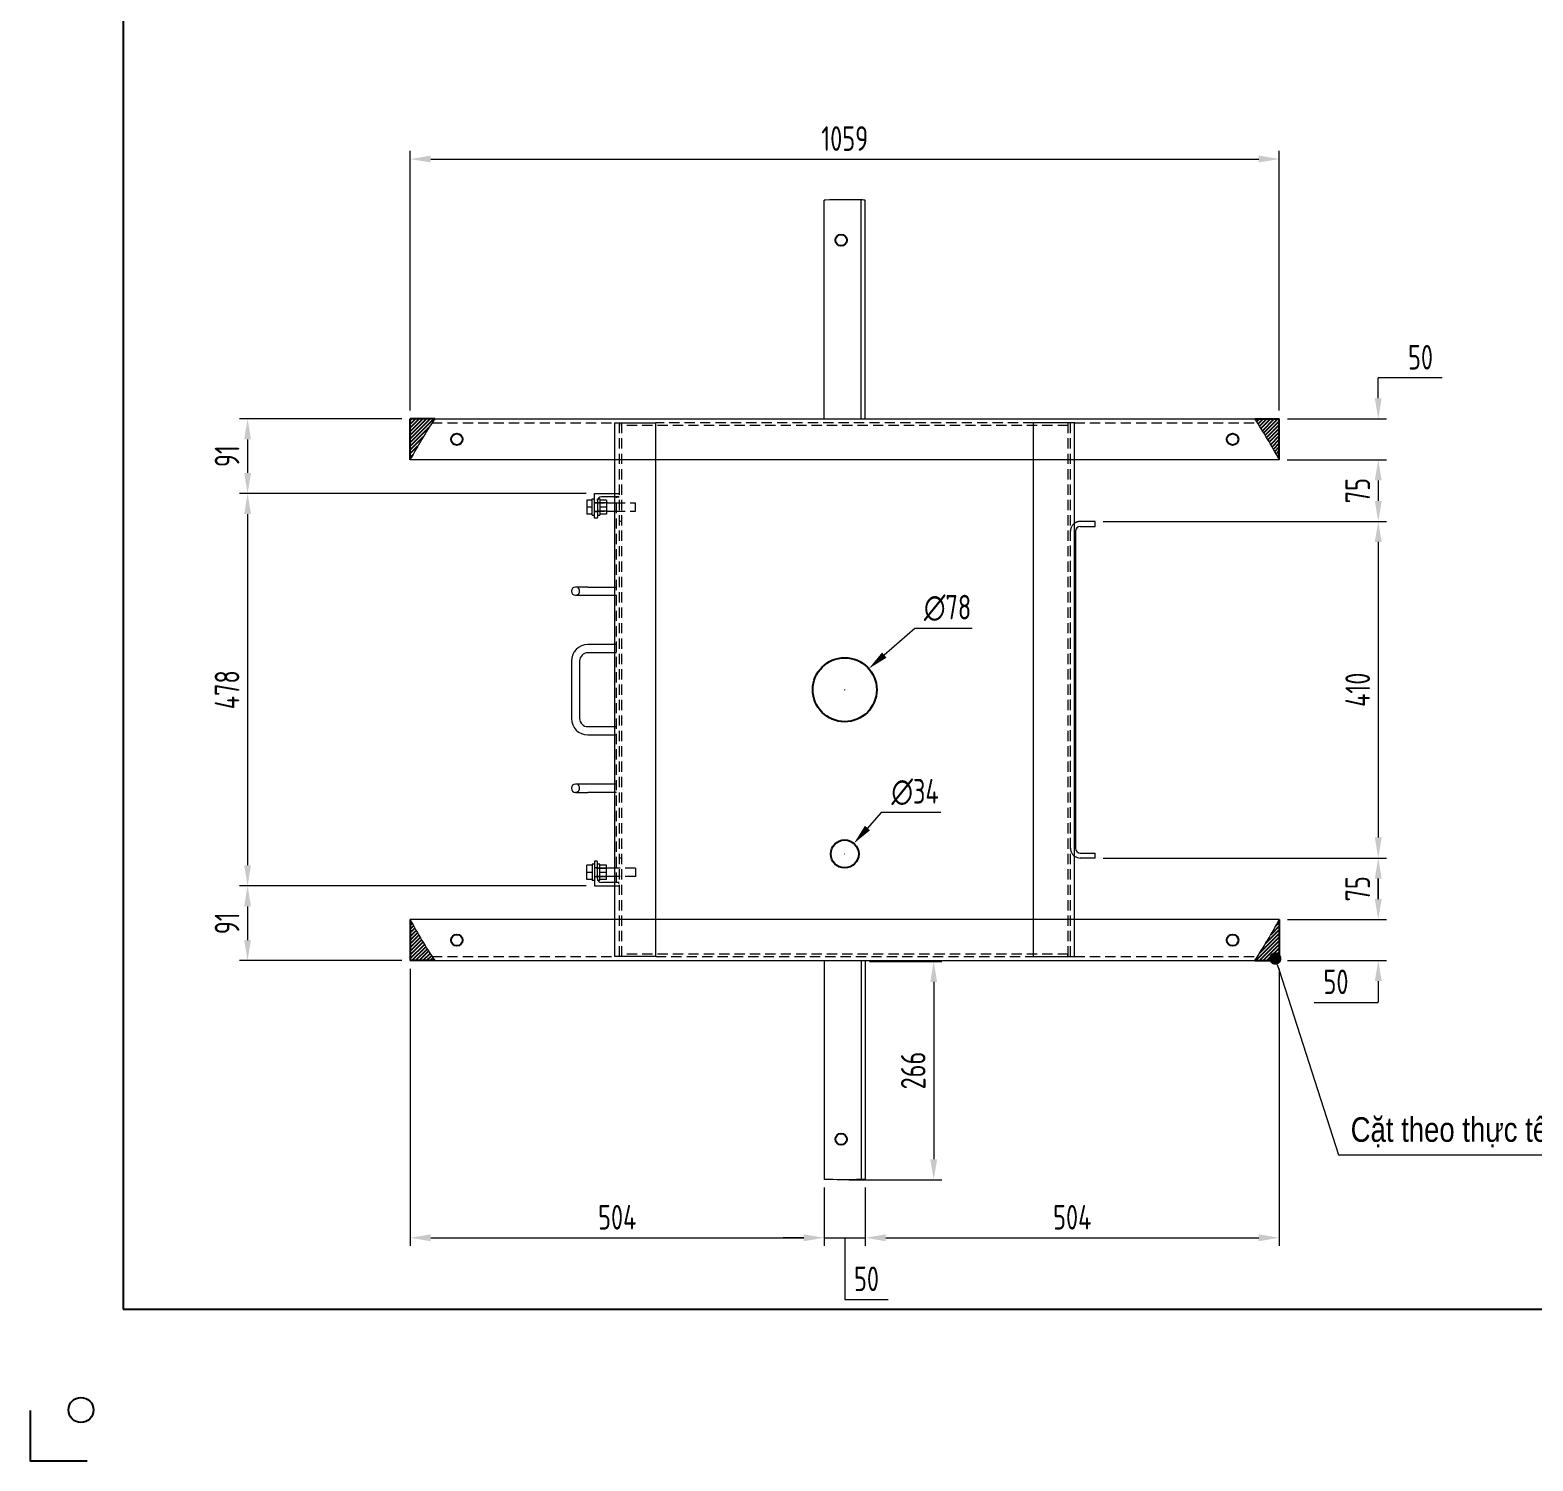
# Model space of a CAD drawing. Header units: millimetres. Extents: x -46397 to 283259, y -8690 to 23983.
# Drawn here: x 194168 to 195999, y -2442 to -699 of the extents above; entities that cross this region are included whole.
import ezdxf
from ezdxf import colors
from ezdxf.entities.mleader import LeaderData, LeaderLine
from ezdxf.math import Vec2, Vec3

# ---------------------------------------------------------------- set-up
doc = ezdxf.new("R2010")
doc.units = ezdxf.units.MM
doc.linetypes.add('HIDDEN', pattern=[0.375, 0.25, -0.125])
doc.linetypes.add('HIDDENX2', pattern=[0.75, 0.5, -0.25])
doc.layers.get('Defpoints').update_dxf_attribs({"lineweight": 0})
for name, color, linetype, lineweight in [('AM_8', 1, 'Continuous', 25), ('CHUAN NET KHUAT', 4, 'HIDDEN', 0), ('Dtext', 255, 'Continuous', 20), ('NETCHINH', 7, 'Continuous', 9)]:
    doc.layers.add(name, color=color, linetype=linetype, lineweight=lineweight)
doc.layers.add('DIM', color=8, linetype='Continuous')
doc.styles.add('Chu va so', font='arial.ttf')
doc.styles.add('GHI CHÚ 1', font='isocp_IV25.ttf', dxfattribs={"width": 0.8})
doc.styles.add('GHI CHÚ 2', font='arial.ttf', dxfattribs={"width": 0.8, "height": 1})
doc.styles.add('TCVN', font='arial.ttf')
doc.dimstyles.new('1-30SCALE', dxfattribs={"dimtxt": 75, "dimasz": 75, "dimexe": 37.5, "dimexo": 30, "dimgap": 30, "dimtad": 1, "dimtoh": 1, "dimdec": 0, "dimdsep": 46, "dimtxsty": 'GHI CHÚ 1', "dimcen": 0.09, "dimclrd": 256, "dimclre": 256, "dimclrt": 2, "dimadec": 0, "dimazin": 0, "dimtfac": 1, "dimtdec": 0, "dimtofl": 0, "dimtmove": 0, "dimatfit": 3, "dimfxl": 1, "dimlwd": 0, "dimlwe": 0, "dimarcsym": 0})
pattern_1 = [(45, (11123.28, -506.3172), (-2.24506403, 2.24506403), [])]

# ---------------------------------------------------------------- blocks, each defined once
blk = doc.blocks.new('*D1049')
at = {"layer": 'Defpoints', "color": 0, "transparency": 16777216}
for p in [(194631, -1832.6, -1.5), (195135.5, -2099, -1.5), (195135.5, -2170.2)]:
    blk.add_point(p, dxfattribs=at)
at = {"layer": 'DIM', "linetype": 'Continuous', "lineweight": 0, "transparency": 16777216}
for p, q in [((194631, -1842.6), (194631, -2180.2)), ((195135.5, -2109), (195135.5, -2180.2)), ((194656, -2170.2), (195110.5, -2170.2))]:
    blk.add_line(p, q, dxfattribs=at)
at = {"layer": 'DIM', "transparency": 16777216}
for points in [[(194656, -2166), (194656, -2174.4), (194631, -2170.2)], [(195110.5, -2166), (195110.5, -2174.4), (195135.5, -2170.2)]]:
    blk.add_solid(points, dxfattribs=at)
at = {"layer": 'DIM', "color": 2, "transparency": 16777216, "insert": (194883.3, -2145.2), "char_height": 30, "attachment_point": 5, "style": 'GHI CHÚ 1'}
blk.add_mtext('504', dxfattribs=at)
blk = doc.blocks.new('*D1050')
at = {"layer": 'Defpoints', "color": 0, "transparency": 16777216}
for p in [(195135.5, -2099, -1.5), (195185.5, -2099, -1.5), (195185.5, -2170.2)]:
    blk.add_point(p, dxfattribs=at)
at = {"layer": 'DIM', "linetype": 'Continuous', "lineweight": 0, "transparency": 16777216}
for p, q in [((195135.5, -2109), (195135.5, -2180.2)), ((195185.5, -2109), (195185.5, -2180.2)), ((195110.5, -2170.2), (195085.5, -2170.2)), ((195135.5, -2170.2), (195185.5, -2170.2)), ((195160.5, -2170.2), (195160.5, -2245.2)), ((195210.5, -2170.2), (195235.5, -2170.2)), ((195160.5, -2245.2), (195213.5, -2245.2))]:
    blk.add_line(p, q, dxfattribs=at)
at = {"layer": 'DIM', "transparency": 16777216}
for points in [[(195110.5, -2166), (195110.5, -2174.4), (195135.5, -2170.2)], [(195210.5, -2166), (195210.5, -2174.4), (195185.5, -2170.2)]]:
    blk.add_solid(points, dxfattribs=at)
at = {"layer": 'DIM', "color": 2, "transparency": 16777216, "insert": (195187, -2220.2), "char_height": 30, "attachment_point": 5, "style": 'GHI CHÚ 1'}
blk.add_mtext('50', dxfattribs=at)
blk = doc.blocks.new('*D1051')
at = {"layer": 'Defpoints', "color": 0, "transparency": 16777216}
for p in [(195689.9, -1832.6, -1.5), (195185.5, -2099, -1.5), (195689.9, -2170.2)]:
    blk.add_point(p, dxfattribs=at)
at = {"layer": 'DIM', "linetype": 'Continuous', "lineweight": 0, "transparency": 16777216}
for p, q in [((195689.9, -1842.6), (195689.9, -2180.2)), ((195185.5, -2109), (195185.5, -2180.2)), ((195210.5, -2170.2), (195664.9, -2170.2))]:
    blk.add_line(p, q, dxfattribs=at)
at = {"layer": 'DIM', "transparency": 16777216}
for points in [[(195210.5, -2166), (195210.5, -2174.4), (195185.5, -2170.2)], [(195664.9, -2166), (195664.9, -2174.4), (195689.9, -2170.2)]]:
    blk.add_solid(points, dxfattribs=at)
at = {"layer": 'DIM', "color": 2, "transparency": 16777216, "insert": (195437.7, -2145.2), "char_height": 30, "attachment_point": 5, "style": 'GHI CHÚ 1'}
blk.add_mtext('504', dxfattribs=at)
blk = doc.blocks.new('*D1052')
at = {"layer": 'Defpoints', "color": 0, "transparency": 16777216}
for p in [(195180.5, -1833.6, -1.5), (195156, -2099.5, -1.5), (195268.9, -2099.5)]:
    blk.add_point(p, dxfattribs=at)
at = {"layer": 'DIM', "linetype": 'Continuous', "lineweight": 0, "transparency": 16777216}
for p, q in [((195190.5, -1833.6), (195278.9, -1833.6)), ((195268.9, -1858.6), (195268.9, -2074.5)), ((195166, -2099.5), (195278.9, -2099.5))]:
    blk.add_line(p, q, dxfattribs=at)
at = {"layer": 'DIM', "transparency": 16777216}
for points in [[(195264.7, -1858.6), (195273.1, -1858.6), (195268.9, -1833.6)], [(195264.7, -2074.5), (195273.1, -2074.5), (195268.9, -2099.5)]]:
    blk.add_solid(points, dxfattribs=at)
at = {"layer": 'DIM', "color": 2, "transparency": 16777216, "insert": (195243.9, -1966.5), "char_height": 30, "attachment_point": 5, "rotation": 90, "style": 'GHI CHÚ 1'}
blk.add_mtext('266', dxfattribs=at)
blk = doc.blocks.new('*D1053')
at = {"layer": 'Defpoints', "color": 0, "transparency": 16777216}
for p in [(195689.9, -856.2), (194631, -1172.6, -1.5), (195689.9, -1172.6, -1.5)]:
    blk.add_point(p, dxfattribs=at)
at = {"layer": 'DIM', "linetype": 'Continuous', "lineweight": 0, "transparency": 16777216}
for p, q in [((194631, -1162.6), (194631, -846.2)), ((194656, -856.2), (195664.9, -856.2)), ((195689.9, -1162.6), (195689.9, -846.2))]:
    blk.add_line(p, q, dxfattribs=at)
at = {"layer": 'DIM', "transparency": 16777216}
for points in [[(194656, -852), (194656, -860.3), (194631, -856.2)], [(195664.9, -852), (195664.9, -860.3), (195689.9, -856.2)]]:
    blk.add_solid(points, dxfattribs=at)
at = {"layer": 'DIM', "color": 2, "transparency": 16777216, "insert": (195160.5, -831.2), "char_height": 30, "attachment_point": 5, "style": 'GHI CHÚ 1'}
blk.add_mtext('1059', dxfattribs=at)
blk = doc.blocks.new('*D1054')
at = {"layer": 'Defpoints', "color": 0, "transparency": 16777216}
for p in [(195189.8, -1476.9, -1.5), (195131.1, -1528.3, -1.5)]:
    blk.add_point(p, dxfattribs=at)
at = {"layer": 'DIM', "linetype": 'Continuous', "lineweight": 0, "transparency": 16777216}
for p, q in [((195245.8, -1428), (195208.6, -1460.5)), ((195315.8, -1428), (195245.8, -1428))]:
    blk.add_line(p, q, dxfattribs=at)
at = {"layer": 'DIM', "lineweight": 0, "transparency": 16777216}
for p, q in [((195160.4, -1502.6), (195160.6, -1502.6)), ((195160.5, -1502.7), (195160.5, -1502.5))]:
    blk.add_line(p, q, dxfattribs=at)
at = {"layer": 'DIM', "transparency": 16777216}
blk.add_solid([(195205.9, -1457.3), (195211.4, -1463.6), (195189.8, -1476.9)], dxfattribs=at)
at = {"layer": 'DIM', "color": 2, "transparency": 16777216, "insert": (195285.8, -1403), "char_height": 30, "attachment_point": 5, "style": 'GHI CHÚ 1'}
blk.add_mtext('∅78', dxfattribs=at)
blk = doc.blocks.new('*D1055')
at = {"layer": 'Defpoints', "color": 0, "transparency": 16777216}
for p in [(195171.7, -1689.8, -1.5), (195149.2, -1715.4, -1.5)]:
    blk.add_point(p, dxfattribs=at)
at = {"layer": 'DIM', "linetype": 'Continuous', "lineweight": 0, "transparency": 16777216}
for p, q in [((195204.7, -1652.3), (195188.2, -1671.1)), ((195277.7, -1652.3), (195204.7, -1652.3))]:
    blk.add_line(p, q, dxfattribs=at)
at = {"layer": 'DIM', "lineweight": 0, "transparency": 16777216}
for p, q in [((195160.4, -1702.6), (195160.6, -1702.6)), ((195160.5, -1702.7), (195160.5, -1702.5))]:
    blk.add_line(p, q, dxfattribs=at)
at = {"layer": 'DIM', "transparency": 16777216}
blk.add_solid([(195185.1, -1668.3), (195191.3, -1673.8), (195171.7, -1689.8)], dxfattribs=at)
at = {"layer": 'DIM', "color": 2, "transparency": 16777216, "insert": (195246.2, -1627.3), "char_height": 30, "attachment_point": 5, "style": 'GHI CHÚ 1'}
blk.add_mtext('∅34', dxfattribs=at)
blk = doc.blocks.new('*D1064')
at = {"layer": 'Defpoints', "color": 0, "transparency": 16777216}
for p in [(195689.9, -1172.6, -1.5), (195689.4, -1222.6, -1.5), (195810.5, -1222.6)]:
    blk.add_point(p, dxfattribs=at)
at = {"layer": 'DIM', "linetype": 'Continuous', "lineweight": 0, "transparency": 16777216}
for p, q in [((195810.5, -1147.6), (195810.5, -1122.6)), ((195888.5, -1122.6), (195810.5, -1122.6)), ((195699.9, -1172.6), (195820.5, -1172.6)), ((195699.4, -1222.6), (195820.5, -1222.6)), ((195810.5, -1247.6), (195810.5, -1272.6))]:
    blk.add_line(p, q, dxfattribs=at)
at = {"layer": 'DIM', "transparency": 16777216}
for points in [[(195806.3, -1147.6), (195814.7, -1147.6), (195810.5, -1172.6)], [(195806.3, -1247.6), (195814.7, -1247.6), (195810.5, -1222.6)]]:
    blk.add_solid(points, dxfattribs=at)
at = {"layer": 'DIM', "color": 2, "transparency": 16777216, "insert": (195862, -1097.6), "char_height": 30, "attachment_point": 5, "style": 'GHI CHÚ 1'}
blk.add_mtext('50', dxfattribs=at)
blk = doc.blocks.new('*D1063')
at = {"layer": 'Defpoints', "color": 0, "transparency": 16777216}
for p in [(195689.9, -1782.6, -1.5), (195689.9, -1832.6, -1.5), (195810.5, -1832.6)]:
    blk.add_point(p, dxfattribs=at)
at = {"layer": 'DIM', "linetype": 'Continuous', "lineweight": 0, "transparency": 16777216}
for p, q in [((195810.5, -1757.6), (195810.5, -1732.6)), ((195699.9, -1782.6), (195820.5, -1782.6)), ((195699.9, -1832.6), (195820.5, -1832.6)), ((195810.5, -1857.6), (195810.5, -1882.6)), ((195732.5, -1883.4), (195810.5, -1883.4)), ((195810.5, -1883.4), (195810.5, -1882.6))]:
    blk.add_line(p, q, dxfattribs=at)
at = {"layer": 'DIM', "transparency": 16777216}
for points in [[(195806.3, -1757.6), (195814.7, -1757.6), (195810.5, -1782.6)], [(195806.3, -1857.6), (195814.7, -1857.6), (195810.5, -1832.6)]]:
    blk.add_solid(points, dxfattribs=at)
at = {"layer": 'DIM', "color": 2, "transparency": 16777216, "insert": (195759, -1858.4), "char_height": 30, "attachment_point": 5, "style": 'GHI CHÚ 1'}
blk.add_mtext('50', dxfattribs=at)
blk = doc.blocks.new('*D1065')
at = {"layer": 'Defpoints', "color": 0, "transparency": 16777216}
for p in [(195689.9, -1222.6, -1.5), (195465.5, -1297.6, -1.5), (195810.5, -1297.6)]:
    blk.add_point(p, dxfattribs=at)
at = {"layer": 'DIM', "linetype": 'Continuous', "lineweight": 0, "transparency": 16777216}
for p, q in [((195699.9, -1222.6), (195820.5, -1222.6)), ((195810.5, -1247.6), (195810.5, -1272.6)), ((195475.5, -1297.6), (195820.5, -1297.6))]:
    blk.add_line(p, q, dxfattribs=at)
at = {"layer": 'DIM', "transparency": 16777216}
for points in [[(195806.3, -1247.6), (195814.7, -1247.6), (195810.5, -1222.6)], [(195806.3, -1272.6), (195814.7, -1272.6), (195810.5, -1297.6)]]:
    blk.add_solid(points, dxfattribs=at)
at = {"layer": 'DIM', "color": 2, "transparency": 16777216, "insert": (195785.5, -1260.1), "char_height": 30, "attachment_point": 5, "rotation": 90, "style": 'GHI CHÚ 1'}
blk.add_mtext('75', dxfattribs=at)
blk = doc.blocks.new('*D1066')
at = {"layer": 'Defpoints', "color": 0, "transparency": 16777216}
for p in [(195465.5, -1297.6, -1.5), (195465.5, -1707.6, -1.5), (195810.5, -1707.6)]:
    blk.add_point(p, dxfattribs=at)
at = {"layer": 'DIM', "linetype": 'Continuous', "lineweight": 0, "transparency": 16777216}
for p, q in [((195475.5, -1297.6), (195820.5, -1297.6)), ((195810.5, -1322.6), (195810.5, -1682.6)), ((195475.5, -1707.6), (195820.5, -1707.6))]:
    blk.add_line(p, q, dxfattribs=at)
at = {"layer": 'DIM', "transparency": 16777216}
for points in [[(195806.3, -1322.6), (195814.7, -1322.6), (195810.5, -1297.6)], [(195806.3, -1682.6), (195814.7, -1682.6), (195810.5, -1707.6)]]:
    blk.add_solid(points, dxfattribs=at)
at = {"layer": 'DIM', "color": 2, "transparency": 16777216, "insert": (195785.5, -1502.6), "char_height": 30, "attachment_point": 5, "rotation": 90, "style": 'GHI CHÚ 1'}
blk.add_mtext('410', dxfattribs=at)
blk = doc.blocks.new('*D1067')
at = {"layer": 'Defpoints', "color": 0, "transparency": 16777216}
for p in [(195465.5, -1707.6, -1.5), (195689.9, -1782.6, -1.5), (195810.5, -1782.6)]:
    blk.add_point(p, dxfattribs=at)
at = {"layer": 'DIM', "linetype": 'Continuous', "lineweight": 0, "transparency": 16777216}
for p, q in [((195475.5, -1707.6), (195820.5, -1707.6)), ((195810.5, -1732.6), (195810.5, -1757.6)), ((195699.9, -1782.6), (195820.5, -1782.6))]:
    blk.add_line(p, q, dxfattribs=at)
at = {"layer": 'DIM', "transparency": 16777216}
for points in [[(195806.3, -1732.6), (195814.7, -1732.6), (195810.5, -1707.6)], [(195806.3, -1757.6), (195814.7, -1757.6), (195810.5, -1782.6)]]:
    blk.add_solid(points, dxfattribs=at)
at = {"layer": 'DIM', "color": 2, "transparency": 16777216, "insert": (195785.5, -1745.1), "char_height": 30, "attachment_point": 5, "rotation": 90, "style": 'GHI CHÚ 1'}
blk.add_mtext('75', dxfattribs=at)
blk = doc.blocks.new('*D1068')
at = {"layer": 'Defpoints', "color": 0, "transparency": 16777216}
for p in [(194631, -1172.6, -1.5), (194432.9, -1263.6), (194855.5, -1263.6, -1.5)]:
    blk.add_point(p, dxfattribs=at)
at = {"layer": 'DIM', "linetype": 'Continuous', "lineweight": 0, "transparency": 16777216}
for p, q in [((194621, -1172.6), (194422.9, -1172.6)), ((194432.9, -1197.6), (194432.9, -1238.6)), ((194845.5, -1263.6), (194422.9, -1263.6))]:
    blk.add_line(p, q, dxfattribs=at)
at = {"layer": 'DIM', "transparency": 16777216}
for points in [[(194428.8, -1197.6), (194437.1, -1197.6), (194432.9, -1172.6)], [(194428.8, -1238.6), (194437.1, -1238.6), (194432.9, -1263.6)]]:
    blk.add_solid(points, dxfattribs=at)
at = {"layer": 'DIM', "color": 2, "transparency": 16777216, "insert": (194407.9, -1218.1), "char_height": 30, "attachment_point": 5, "rotation": 90, "style": 'GHI CHÚ 1'}
blk.add_mtext('91', dxfattribs=at)
blk = doc.blocks.new('*D1069')
at = {"layer": 'Defpoints', "color": 0, "transparency": 16777216}
for p in [(194855.5, -1263.6, -1.5), (194432.9, -1741.5), (194855.5, -1741.5, -1.5)]:
    blk.add_point(p, dxfattribs=at)
at = {"layer": 'DIM', "linetype": 'Continuous', "lineweight": 0, "transparency": 16777216}
for p, q in [((194845.5, -1263.6), (194422.9, -1263.6)), ((194432.9, -1288.6), (194432.9, -1716.5)), ((194845.5, -1741.5), (194422.9, -1741.5))]:
    blk.add_line(p, q, dxfattribs=at)
at = {"layer": 'DIM', "transparency": 16777216}
for points in [[(194428.8, -1288.6), (194437.1, -1288.6), (194432.9, -1263.6)], [(194428.8, -1716.5), (194437.1, -1716.5), (194432.9, -1741.5)]]:
    blk.add_solid(points, dxfattribs=at)
at = {"layer": 'DIM', "color": 2, "transparency": 16777216, "insert": (194407.9, -1502.6), "char_height": 30, "attachment_point": 5, "rotation": 90, "style": 'GHI CHÚ 1'}
blk.add_mtext('478', dxfattribs=at)
blk = doc.blocks.new('*D1070')
at = {"layer": 'Defpoints', "color": 0, "transparency": 16777216}
for p in [(194855.5, -1741.5, -1.5), (194432.9, -1832.6), (194631, -1832.6, -1.5)]:
    blk.add_point(p, dxfattribs=at)
at = {"layer": 'DIM', "linetype": 'Continuous', "lineweight": 0, "transparency": 16777216}
for p, q in [((194845.5, -1741.5), (194422.9, -1741.5)), ((194432.9, -1766.5), (194432.9, -1807.6)), ((194621, -1832.6), (194422.9, -1832.6))]:
    blk.add_line(p, q, dxfattribs=at)
at = {"layer": 'DIM', "transparency": 16777216}
for points in [[(194428.8, -1766.5), (194437.1, -1766.5), (194432.9, -1741.5)], [(194428.8, -1807.6), (194437.1, -1807.6), (194432.9, -1832.6)]]:
    blk.add_solid(points, dxfattribs=at)
at = {"layer": 'DIM', "color": 2, "transparency": 16777216, "insert": (194407.9, -1787.1), "char_height": 30, "attachment_point": 5, "rotation": 90, "style": 'GHI CHÚ 1'}
blk.add_mtext('91', dxfattribs=at)
blk = doc.blocks.new('_Dot')
at = {"color": 0, "linetype": 'ByBlock', "lineweight": -2}
blk.add_line((-0.5, 0), (-1, 0), dxfattribs=at)
at = {"color": 0, "linetype": 'ByBlock', "const_width": 0.5}
blk.add_lwpolyline([(-0.25, 0, 1), (0.25, 0, 1)], format="xyb", close=True, dxfattribs=at)
blk = doc.blocks.new('*U1830')
at = {"lineweight": 25}
for points in [[(0, 0), (5547, 0), (5547, 3633.6), (0, 3633.6)], [(0, 0), (4194.1, 0), (4194.1, 3633.6), (0, 3633.6)]]:
    blk.add_lwpolyline(points, close=True, dxfattribs=at)
at = {"lineweight": 25, "elevation": -0.2}
blk.add_lwpolyline([(-124.9, -135.8), (-124.9, -203.6), (-48.5, -203.6)], dxfattribs=at)
at = {"lineweight": 25}
blk.add_circle((-56.6, -135.3, -0.2), 16.8, dxfattribs=at)
at = {"layer": 'Dtext', "ltscale": 0.1}
for tag, p, height, style in [('FOR_APPROVAL3', (4471.4, 1363.1, -0.2), 29, 'TCVN'), ('REV_3', (4229.8, 1364.8), 24.2, 'TCVN'), ('REV_2', (4229.8, 1274.6), 24.2, 'TCVN'), ('FOR_APPROVAL2', (4471.4, 1272.9, -0.2), 29, 'TCVN'), ('FOR_APPROVAL1', (4471.4, 1182.7, -0.2), 29, 'TCVN'), ('REV_1', (4229.8, 1184.4), 24.2, 'TCVN'), ('REV_0', (4229.8, 1094.2), 24.2, 'TCVN'), ('NGUOI_VE', (4728.8, 1092.9, -0.2), 29, 'TCVN'), ('NGUOI_KIEM_2', (4985, 1092.9, -0.2), 29, 'TCVN'), ('NGUOI_DUYET', (5294.5, 1092.9, -0.2), 29, 'TCVN'), ('1.1_A4', (5310, 55, -0.2), 29, 'Chu va so'), ('A4_A4', (5406.5, 55, -0.2), 29, 'Chu va so'), ('REV.', (5485.9, 55, -0.2), 29, 'Chu va so')]:
    blk.add_attdef(tag, p, '', height=height, dxfattribs=dict(at, style=style))
for tag, p, height, style, width in [('NGAY_REV03', (4291, 1363.1, -0.2), 25.1, 'TCVN', 0.95), ('NGAY_REV02', (4291, 1272.9, -0.2), 25.1, 'TCVN', 0.95), ('NGAY_REV01', (4291, 1182.7, -0.2), 25.1, 'TCVN', 0.95), ('NGAY_REV0', (4291, 1092.5, -0.2), 25.1, 'TCVN', 0.95), ('DWD.NO', (4288.8, 23.5, -0.2), 38.7, 'Chu va so', 0.85)]:
    blk.add_attdef(tag, p, '', height=height, dxfattribs=dict(at, style=style, width=width))
at = {"layer": 'Dtext', "lineweight": 25, "ltscale": 0.1, "style": 'Chu va so'}
for tag, p, height in [('PROJECT_CODE', (4568.2, 454.2), 58), ('TITLE1', (4317.1, 346.4, -0.2), 38.7), ('TITLE2', (4317.1, 255.5, -0.2), 38.7), ('TITLE3', (4317.1, 165.3, -0.2), 38.7)]:
    blk.add_attdef(tag, p, '', height=height, dxfattribs=at)

msp = doc.modelspace()

# ---------------------------------------------------------------- hatches: boundary and pattern name
at = {"layer": 'AM_8'}
h = msp.add_hatch(dxfattribs=at)
h.set_pattern_fill('ANSI31', color=256, style=0)
h.set_pattern_definition(pattern_1)
edge = h.paths.add_edge_path()
edge.add_line((194660.91, -1172.59), (194631.04, -1172.59))
edge.add_line((194631.04, -1172.59), (194631.04, -1222.59))
edge.add_arc((195160.46, -1504.93), 600, 146.36576, 151.92962, ccw=False)
h = msp.add_hatch(dxfattribs=at)
h.set_pattern_fill('ANSI31', color=256, style=0)
h.set_pattern_definition(pattern_1)
edge = h.paths.add_edge_path()
edge.add_line((195660.02, -1172.59), (195689.89, -1172.59))
edge.add_line((195689.89, -1172.59), (195689.89, -1222.59))
edge.add_arc((195160.46, -1504.93), 600, 388.07038, 393.63424)
h = msp.add_hatch(dxfattribs=at)
h.set_pattern_fill('ANSI31', color=256, style=0)
h.set_pattern_definition(pattern_1)
edge = h.paths.add_edge_path()
edge.add_line((194660.91, -1832.59), (194631.04, -1832.59))
edge.add_line((194631.04, -1832.59), (194631.04, -1782.59))
edge.add_arc((195160.46, -1500.26), 600, 208.07038, 213.63424)
h = msp.add_hatch(dxfattribs=at)
h.set_pattern_fill('ANSI31', color=256, style=0)
h.set_pattern_definition(pattern_1)
edge = h.paths.add_edge_path()
edge.add_line((195660.02, -1832.59), (195689.89, -1832.59))
edge.add_line((195689.89, -1832.59), (195689.89, -1782.59))
edge.add_arc((195160.46, -1500.26), 600, -33.63424, -28.07038, ccw=False)

# ---------------------------------------------------------------- linework, layer by layer
at = {"color": 150, "linetype": 'Continuous', "lineweight": 0, "ltscale": 10}
for p, q in [((195135.46, -1172.59, -1.5), (195135.46, -906.19, -1.5)), ((195180.46, -1172.59, -1.5), (195180.46, -906, -1.5)), ((195185.46, -1172.59, -1.5), (195185.46, -906.18, -1.5)), ((194660.91, -1172.59, -1.5), (194661.53, -1172.59, -1.5)), ((194660.91, -1172.59, -1.5), (195660.02, -1172.59, -1.5)), ((194880.46, -1177.59, -1.5), (194930.46, -1177.59, -1.5)), ((194880.46, -1827.59, -1.5), (194880.46, -1177.59, -1.5)), ((194930.46, -1827.59, -1.5), (194930.46, -1177.59, -1.5)), ((195440.46, -1177.59, -1.5), (195390.46, -1177.59, -1.5)), ((195390.46, -1827.59, -1.5), (195390.46, -1177.59, -1.5)), ((195440.46, -1827.59, -1.5), (195440.46, -1177.59, -1.5)), ((195659.4, -1172.59, -1.5), (195660.02, -1172.59, -1.5)), ((195689.89, -1222.59, -1.5), (194631.04, -1222.59, -1.5)), ((194631.56, -1222.59, -1.5), (194631.04, -1222.59, -1.5)), ((195689.89, -1222.59, -1.5), (195689.37, -1222.59, -1.5)), ((194846.3, -1271.51, -1.5), (194846.3, -1280.14, -1.5)), ((194852.96, -1271.51, -1.5), (194846.3, -1271.51, -1.5)), ((194846.3, -1280.14, -1.5), (194846.3, -1288.77, -1.5)), ((194852.96, -1280.14, -1.5), (194846.3, -1280.14, -1.5)), ((194852.96, -1290.14, -1.5), (194852.96, -1270.14, -1.5)), ((194852.96, -1270.14, -1.5), (194855.46, -1270.14, -1.5)), ((194855.46, -1293.64, -1.5), (194855.46, -1263.64, -1.5)), ((194855.46, -1263.64, -1.5), (194880.46, -1263.64, -1.5)), ((194859.46, -1272.14, -1.5), (194859.46, -1292.64, -1.5)), ((194859.93, -1270.14, -1.5), (194861.96, -1270.14, -1.5)), ((194861.96, -1270.14, -1.5), (194861.96, -1290.14, -1.5)), ((194870.3, -1271.51, -1.5), (194861.96, -1271.51, -1.5)), ((194880.46, -1267.64, -1.5), (194863.96, -1267.64, -1.5)), ((194870.3, -1271.51, -1.5), (194870.3, -1280.14, -1.5)), ((194870.3, -1275.14, -1.5), (194880.46, -1275.14, -1.5)), ((194870.3, -1280.14, -1.5), (194870.3, -1288.77, -1.5)), ((194852.96, -1288.77, -1.5), (194846.3, -1288.77, -1.5)), ((194852.96, -1290.14, -1.5), (194855.46, -1290.14, -1.5)), ((194858.46, -1293.64, -1.5), (194855.46, -1293.64, -1.5)), ((194859.46, -1290.14, -1.5), (194861.96, -1290.14, -1.5)), ((194870.3, -1288.77, -1.5), (194861.96, -1288.77, -1.5)), ((194870.3, -1285.14, -1.5), (194880.46, -1285.14, -1.5)), ((195465.47, -1297.59, -1.5), (195447.46, -1297.59, -1.5)), ((195465.47, -1303.59, -1.5), (195465.47, -1297.59, -1.5)), ((195441.46, -1309.59, -1.5), (195441.46, -1695.59, -1.5)), ((195447.46, -1303.59, -1.5), (195465.47, -1303.59, -1.5)), ((194847.46, -1377.59, -1.5), (194832.46, -1377.59, -1.5)), ((194832.46, -1387.59, -1.5), (194847.46, -1387.59, -1.5)), ((194847.46, -1377.59, -1.5), (194880.46, -1377.59, -1.5)), ((194847.46, -1387.59, -1.5), (194880.46, -1387.59, -1.5)), ((194880.46, -1447.59, -1.5), (194847.46, -1447.59, -1.5)), ((194880.46, -1457.59, -1.5), (194847.46, -1457.59, -1.5)), ((194827.46, -1467.59, -1.5), (194827.46, -1537.59, -1.5)), ((194837.46, -1467.59, -1.5), (194837.46, -1537.59, -1.5)), ((194847.46, -1547.59, -1.5), (194880.46, -1547.59, -1.5)), ((194847.46, -1557.59, -1.5), (194880.46, -1557.59, -1.5)), ((194847.46, -1617.59, -1.5), (194832.46, -1617.59, -1.5)), ((194832.46, -1627.59, -1.5), (194847.46, -1627.59, -1.5)), ((194880.46, -1617.59, -1.5), (194847.46, -1617.59, -1.5)), ((194880.46, -1627.59, -1.5), (194847.46, -1627.59, -1.5)), ((195447.46, -1701.59, -1.5), (195465.47, -1701.59, -1.5)), ((195465.47, -1707.59, -1.5), (195465.47, -1701.59, -1.5)), ((194846.3, -1725.05, -1.5), (194846.3, -1716.42, -1.5)), ((194852.96, -1716.42, -1.5), (194846.3, -1716.42, -1.5)), ((194852.96, -1715.05, -1.5), (194852.96, -1735.05, -1.5)), ((194855.46, -1715.05, -1.5), (194852.96, -1715.05, -1.5)), ((194855.46, -1711.55, -1.5), (194855.46, -1741.55, -1.5)), ((194858.46, -1711.55, -1.5), (194855.46, -1711.55, -1.5)), ((194859.46, -1733.05, -1.5), (194859.46, -1712.55, -1.5)), ((194861.96, -1715.05, -1.5), (194859.46, -1715.05, -1.5)), ((194861.96, -1735.05, -1.5), (194861.96, -1715.05, -1.5)), ((194870.3, -1716.42, -1.5), (194861.96, -1716.42, -1.5)), ((194870.3, -1725.05, -1.5), (194870.3, -1716.42, -1.5)), ((194880.46, -1720.05, -1.5), (194870.3, -1720.05, -1.5)), ((195465.47, -1707.59, -1.5), (195447.46, -1707.59, -1.5)), ((194846.3, -1733.68, -1.5), (194846.3, -1725.05, -1.5)), ((194852.96, -1725.05, -1.5), (194846.3, -1725.05, -1.5)), ((194852.96, -1733.68, -1.5), (194846.3, -1733.68, -1.5)), ((194855.46, -1735.05, -1.5), (194852.96, -1735.05, -1.5)), ((194861.96, -1735.05, -1.5), (194859.93, -1735.05, -1.5)), ((194870.3, -1725.05, -1.5), (194861.96, -1725.05, -1.5)), ((194870.3, -1733.68, -1.5), (194861.96, -1733.68, -1.5)), ((194880.46, -1737.55, -1.5), (194863.96, -1737.55, -1.5)), ((194870.3, -1733.68, -1.5), (194870.3, -1725.05, -1.5)), ((194880.46, -1730.05, -1.5), (194870.3, -1730.05, -1.5)), ((194855.46, -1741.55, -1.5), (194880.46, -1741.55, -1.5)), ((195689.89, -1782.59, -1.5), (194631.04, -1782.59, -1.5)), ((194631.56, -1782.59, -1.5), (194631.04, -1782.59, -1.5)), ((195689.89, -1782.59, -1.5), (195689.37, -1782.59, -1.5)), ((194930.46, -1827.59, -1.5), (194880.46, -1827.59, -1.5)), ((195390.46, -1827.59, -1.5), (195440.46, -1827.59, -1.5)), ((194660.91, -1832.59, -1.5), (194661.53, -1832.59, -1.5)), ((194660.91, -1832.59, -1.5), (195660.02, -1832.59, -1.5)), ((195135.46, -1833.59, -1.5), (195135.46, -2098.99, -1.5)), ((195180.46, -1833.59, -1.5), (195180.46, -2099.19, -1.5)), ((195185.46, -1833.59, -1.5), (195185.46, -2099, -1.5)), ((195659.4, -1832.59, -1.5), (195660.02, -1832.59, -1.5))]:
    msp.add_line(p, q, dxfattribs=at)
for p, q in [((194631.04, -1222.59, -1.5), (194631.04, -1172.59, -1.5)), ((194660.91, -1172.59, -1.5), (194631.04, -1172.59, -1.5)), ((195660.02, -1172.59, -1.5), (195689.89, -1172.59, -1.5)), ((195689.89, -1222.59, -1.5), (195689.89, -1172.59, -1.5)), ((194631.04, -1782.59, -1.5), (194631.04, -1832.59, -1.5)), ((195689.89, -1782.59, -1.5), (195689.89, -1832.59, -1.5)), ((194660.91, -1832.59, -1.5), (194631.04, -1832.59, -1.5)), ((195660.02, -1832.59, -1.5), (195689.89, -1832.59, -1.5))]:
    msp.add_line(p, q)
at = {"color": 1, "linetype": 'HIDDENX2', "lineweight": 0, "ltscale": 10}
for p, q in [((194888.46, -1180.59, -1.5), (194888.46, -1177.59, -1.5)), ((195432.46, -1177.59, -1.5), (195432.46, -1180.59, -1.5)), ((194888.46, -1824.59, -1.5), (194888.46, -1827.59, -1.5)), ((195432.46, -1827.59, -1.5), (195432.46, -1824.59, -1.5))]:
    msp.add_line(p, q, dxfattribs=at)
for centre, radius in [((195156.05, -955.02, -1.5), 7), ((194687.87, -1197.59, -1.5), 7), ((195633.06, -1197.59, -1.5), 7), ((195160.46, -1502.59, -1.5), 39), ((195160.46, -1702.59, -1.5), 17), ((194687.87, -1807.59, -1.5), 7), ((195633.06, -1807.59, -1.5), 7), ((195156.05, -2050.17, -1.5), 7)]:
    msp.add_circle(centre, radius)
at = {"color": 150, "linetype": 'Continuous', "lineweight": 0, "ltscale": 10}
for centre, radius, start, end in [((195160.46, -1504.93, -1.5), 600, 146.36576, 151.92962), ((195160.46, -1504.93, -1.5), 600, 28.07038, 33.63424), ((194863.96, -1272.14, -1.5), 4.5, 90, 180), ((194858.46, -1292.64, -1.5), 1, 270, 0), ((195447.46, -1309.59, -1.5), 6, 90, 180), ((194832.46, -1382.59, -1.5), 5, 90, 180), ((194832.46, -1382.59, -1.5), 5, 180, 270), ((194847.46, -1467.59, -1.5), 20, 90, 180), ((194847.46, -1467.59, -1.5), 10, 90, 180), ((194847.46, -1537.59, -1.5), 20, 180, 270), ((194847.46, -1537.59, -1.5), 10, 180, 270), ((194832.46, -1622.59, -1.5), 5, 90, 180), ((194832.46, -1622.59, -1.5), 5, 180, 270), ((195447.46, -1695.59, -1.5), 6, 180, 270), ((194858.46, -1712.55, -1.5), 1, 0, 90), ((195447.46, -1695.59, -1.5), 12, 234.31467, 270), ((194863.96, -1733.05, -1.5), 4.5, 180, 270), ((195160.46, -1500.26, -1.5), 600, 208.07038, 213.63424), ((195160.46, -1500.26, -1.5), 600, 326.36576, 331.92962)]:
    msp.add_arc(centre, radius, start, end, dxfattribs=at)
at = {"color": 150, "linetype": 'Continuous', "lineweight": 0}
for points, knots in [([(195137.13, -906.13, -1.5), (195137.13, -906.13, -1.5), (195137.13, -906.13, -1.5), (195137, -906.13, -1.5), (195136.87, -906.14, -1.5), (195136.59, -906.15, -1.5), (195136.44, -906.15, -1.5), (195136.11, -906.17, -1.5), (195135.94, -906.17, -1.5), (195135.68, -906.18, -1.5), (195135.59, -906.19, -1.5), (195135.49, -906.19, -1.5), (195135.46, -906.19, -1.5), (195135.46, -906.19, -1.5)], [4.5154414, 4.5154414, 4.5154414, 4.5154414, 4.5249205, 4.5249205, 4.9060696, 4.9060696, 5.3883457, 5.3883457, 6.0533019, 6.0533019, 6.6646723, 6.6646723, 7.1465022, 7.1465022, 7.1465022, 7.1465022]), ([(195180.46, -906, -1.5), (195180.46, -906, -1.5), (195180.46, -906, -1.5), (195180.38, -905.99, -1.5), (195180.17, -905.99, -1.5), (195179.5, -905.97, -1.5), (195179.04, -905.95, -1.5), (195178.01, -905.92, -1.5), (195177.47, -905.9, -1.5), (195176.47, -905.88, -1.5), (195176.03, -905.87, -1.5), (195175.38, -905.85, -1.5), (195175.18, -905.84, -1.5), (195174.97, -905.84, -1.5), (195174.97, -905.84, -1.5), (195174.96, -905.84, -1.5)], [19.3757683, 19.3757683, 19.3757683, 19.3757683, 19.8604676, 19.8604676, 22.0433659, 22.0433659, 24.2133805, 24.2133805, 26.0588156, 26.0588156, 27.4234079, 27.4234079, 28.0238983, 28.0238983, 28.0378721, 28.0378721, 28.0378721, 28.0378721]), ([(195182.13, -906.05, -1.5), (195182.13, -906.05, -1.5), (195182.13, -906.05, -1.5), (195182.01, -906.05, -1.5), (195181.88, -906.05, -1.5), (195181.6, -906.04, -1.5), (195181.45, -906.03, -1.5), (195181.12, -906.02, -1.5), (195180.95, -906.01, -1.5), (195180.69, -906, -1.5), (195180.6, -906, -1.5), (195180.49, -906, -1.5), (195180.46, -906, -1.5), (195180.46, -906, -1.5)], [4.5374181, 4.5374181, 4.5374181, 4.5374181, 4.5402149, 4.5402149, 4.9203615, 4.9203615, 5.3993421, 5.3993421, 6.0640771, 6.0640771, 6.674933, 6.674933, 7.1682124, 7.1682124, 7.1682124, 7.1682124]), ([(195137.13, -2099.06, -1.5), (195137.13, -2099.06, -1.5), (195137.13, -2099.06, -1.5), (195137, -2099.06, -1.5), (195136.87, -2099.05, -1.5), (195136.59, -2099.04, -1.5), (195136.44, -2099.03, -1.5), (195136.11, -2099.02, -1.5), (195135.94, -2099.01, -1.5), (195135.68, -2099, -1.5), (195135.59, -2099, -1.5), (195135.49, -2098.99, -1.5), (195135.46, -2098.99, -1.5), (195135.46, -2098.99, -1.5)], [4.5154414, 4.5154414, 4.5154414, 4.5154414, 4.5249205, 4.5249205, 4.9060696, 4.9060696, 5.3883457, 5.3883457, 6.0533019, 6.0533019, 6.6646723, 6.6646723, 7.1465022, 7.1465022, 7.1465022, 7.1465022]), ([(195180.46, -2099.19, -1.5), (195180.46, -2099.19, -1.5), (195180.46, -2099.19, -1.5), (195180.38, -2099.19, -1.5), (195180.17, -2099.2, -1.5), (195179.5, -2099.22, -1.5), (195179.04, -2099.24, -1.5), (195178.01, -2099.27, -1.5), (195177.47, -2099.28, -1.5), (195176.47, -2099.31, -1.5), (195176.03, -2099.32, -1.5), (195175.38, -2099.34, -1.5), (195175.18, -2099.34, -1.5), (195174.97, -2099.35, -1.5), (195174.97, -2099.35, -1.5), (195174.96, -2099.35, -1.5)], [19.3757683, 19.3757683, 19.3757683, 19.3757683, 19.8604676, 19.8604676, 22.0433659, 22.0433659, 24.2133805, 24.2133805, 26.0588156, 26.0588156, 27.4234079, 27.4234079, 28.0238983, 28.0238983, 28.0378721, 28.0378721, 28.0378721, 28.0378721]), ([(195182.13, -2099.13, -1.5), (195182.13, -2099.13, -1.5), (195182.13, -2099.13, -1.5), (195182.01, -2099.14, -1.5), (195181.88, -2099.14, -1.5), (195181.6, -2099.15, -1.5), (195181.45, -2099.16, -1.5), (195181.12, -2099.17, -1.5), (195180.95, -2099.17, -1.5), (195180.69, -2099.18, -1.5), (195180.6, -2099.19, -1.5), (195180.49, -2099.19, -1.5), (195180.46, -2099.19, -1.5), (195180.46, -2099.19, -1.5)], [4.5374181, 4.5374181, 4.5374181, 4.5374181, 4.5402149, 4.5402149, 4.9203615, 4.9203615, 5.3993421, 5.3993421, 6.0640771, 6.0640771, 6.674933, 6.674933, 7.1682124, 7.1682124, 7.1682124, 7.1682124])]:
    msp.add_open_spline(points, degree=3, knots=knots, dxfattribs=at)
for points in [[(195174.96, -905.84, -1.5), (195162.35, -905.54, -1.5), (195149.74, -905.63, -1.5), (195137.13, -906.13, -1.5)], [(195185.46, -906.18, -1.5), (195184.35, -906.14, -1.5), (195183.24, -906.09, -1.5), (195182.13, -906.05, -1.5)], [(195174.96, -2099.35, -1.5), (195162.35, -2099.65, -1.5), (195149.74, -2099.55, -1.5), (195137.13, -2099.06, -1.5)], [(195185.46, -2099, -1.5), (195184.35, -2099.05, -1.5), (195183.24, -2099.09, -1.5), (195182.13, -2099.13, -1.5)]]:
    msp.add_open_spline(points, degree=3, dxfattribs=at)
at = {"layer": 'CHUAN NET KHUAT', "ltscale": 50}
for p, q in [((194657.62, -1177.59, -1.5), (194880.46, -1177.59, -1.5)), ((194885.46, -1177.59, -1.5), (194885.46, -1827.59, -1.5)), ((194888.46, -1177.59, -1.5), (194888.46, -1827.59, -1.5)), ((195432.46, -1180.59, -1.5), (194888.46, -1180.59, -1.5)), ((195390.46, -1177.59, -1.5), (194930.46, -1177.59, -1.5)), ((195432.46, -1177.59, -1.5), (195432.46, -1827.59, -1.5)), ((195435.46, -1827.59, -1.5), (195435.46, -1177.59, -1.5)), ((195440.46, -1177.59, -1.5), (195663.31, -1177.59, -1.5)), ((194855.46, -1274.64, -1.5), (194859.46, -1274.64, -1.5)), ((194855.46, -1275.14, -1.5), (194870.3, -1275.14, -1.5)), ((194859.46, -1272.14, -1.5), (194859.46, -1270.14, -1.5)), ((194859.46, -1270.14, -1.5), (194859.93, -1270.14, -1.5)), ((194870.3, -1275.14, -1.5), (194859.46, -1275.14, -1.5)), ((194870.3, -1280.14, -1.5), (194861.96, -1280.14, -1.5)), ((194880.46, -1263.64, -1.5), (194885.46, -1263.64, -1.5)), ((194884.46, -1267.64, -1.5), (194880.46, -1267.64, -1.5)), ((194880.46, -1275.14, -1.5), (194905.46, -1275.14, -1.5)), ((194882.46, -1267.59, -1.5), (194885.46, -1267.59, -1.5)), ((194882.46, -1737.59, -1.5), (194882.46, -1267.59, -1.5)), ((194905.46, -1285.14, -1.5), (194905.46, -1275.14, -1.5)), ((194855.46, -1285.14, -1.5), (194870.3, -1285.14, -1.5)), ((194855.46, -1285.64, -1.5), (194859.46, -1285.64, -1.5)), ((194870.3, -1285.14, -1.5), (194859.46, -1285.14, -1.5)), ((194880.46, -1285.14, -1.5), (194905.46, -1285.14, -1.5)), ((194888.46, -1297.59, -1.5), (194885.46, -1297.59, -1.5)), ((195435.46, -1695.59, -1.5), (195435.46, -1309.59, -1.5)), ((194880.46, -1377.59, -1.5), (194882.46, -1377.59, -1.5)), ((194880.46, -1387.59, -1.5), (194882.46, -1387.59, -1.5)), ((194882.46, -1447.59, -1.5), (194880.46, -1447.59, -1.5)), ((194882.46, -1457.59, -1.5), (194880.46, -1457.59, -1.5)), ((194880.46, -1547.59, -1.5), (194882.46, -1547.59, -1.5)), ((194880.46, -1557.59, -1.5), (194882.46, -1557.59, -1.5)), ((194882.46, -1617.59, -1.5), (194880.46, -1617.59, -1.5)), ((194882.46, -1627.59, -1.5), (194880.46, -1627.59, -1.5)), ((194859.46, -1719.55, -1.5), (194855.46, -1719.55, -1.5)), ((194870.3, -1720.05, -1.5), (194855.46, -1720.05, -1.5)), ((194859.46, -1720.05, -1.5), (194870.3, -1720.05, -1.5)), ((194905.46, -1720.05, -1.5), (194880.46, -1720.05, -1.5)), ((194888.46, -1707.59, -1.5), (194885.46, -1707.59, -1.5)), ((194905.46, -1720.05, -1.5), (194905.46, -1730.05, -1.5)), ((194870.3, -1730.05, -1.5), (194855.46, -1730.05, -1.5)), ((194859.46, -1730.55, -1.5), (194855.46, -1730.55, -1.5)), ((194859.46, -1730.05, -1.5), (194870.3, -1730.05, -1.5)), ((194859.46, -1733.05, -1.5), (194859.46, -1735.05, -1.5)), ((194859.93, -1735.05, -1.5), (194859.46, -1735.05, -1.5)), ((194905.46, -1730.05, -1.5), (194880.46, -1730.05, -1.5)), ((194884.46, -1737.55, -1.5), (194880.46, -1737.55, -1.5)), ((194885.46, -1737.59, -1.5), (194882.46, -1737.59, -1.5)), ((194880.46, -1741.55, -1.5), (194885.46, -1741.55, -1.5)), ((194657.62, -1827.59, -1.5), (194880.46, -1827.59, -1.5)), ((195432.46, -1824.59, -1.5), (194888.46, -1824.59, -1.5)), ((194930.46, -1827.59, -1.5), (195390.46, -1827.59, -1.5)), ((195440.46, -1827.59, -1.5), (195663.31, -1827.59, -1.5))]:
    msp.add_line(p, q, dxfattribs=at)
for centre, radius, start, end in [((194884.46, -1266.64, -1.5), 1, 270, 0), ((195447.46, -1309.59, -1.5), 12, 125.68533, 180), ((195447.46, -1309.59, -1.5), 12, 90, 125.68533), ((194832.46, -1382.59, -1.5), 5, 270, 90), ((194832.46, -1622.59, -1.5), 5, 270, 90), ((195447.46, -1695.59, -1.5), 12, 180, 234.31467), ((194884.46, -1738.55, -1.5), 1, 0, 90)]:
    msp.add_arc(centre, radius, start, end, dxfattribs=at)

# ---------------------------------------------------------------- dimensions: what is measured, and where the dimension line sits
at = {"layer": 'DIM'}
for base, p1, p2, picture, middle in [((195689.89, -856.15), (194631.04, -1172.59, -1.5), (195689.89, -1172.59, -1.5), '*D1053', (195160.46, -831.15)), ((195135.46, -2170.18), (194631.04, -1832.59, -1.5), (195135.46, -2098.99, -1.5), '*D1049', (194883.25, -2145.18)), ((195689.89, -2170.18), (195185.46, -2099, -1.5), (195689.89, -1832.59, -1.5), '*D1051', (195437.68, -2145.18)), ((195185.46, -2170.18), (195135.46, -2098.99, -1.5), (195185.46, -2099, -1.5), '*D1050', (195170.46, -2220.18))]:
    dim = msp.add_linear_dim(base=base, p1=p1, p2=p2, dimstyle='1-30SCALE', override={"dimtxt": 30, "dimasz": 25, "dimexe": 10, "dimexo": 10, "dimgap": 10, "dimtmove": 1}, dxfattribs=at)
    dim.commit()
    dim.dimension.update_dxf_attribs({"geometry": picture, "text_midpoint": middle})
for base, p1, p2, picture, middle in [((195810.51, -1222.59), (195689.89, -1172.59, -1.5), (195689.37, -1222.59, -1.5), '*D1064', (195826.26, -1172.59)), ((195810.51, -1832.59), (195689.89, -1782.59, -1.5), (195689.89, -1832.59, -1.5), '*D1063', (195786.83, -1883.38))]:
    dim = msp.add_linear_dim(base=base, p1=p1, p2=p2, angle=90, dimstyle='1-30SCALE', override={"dimtxt": 30, "dimasz": 25, "dimexe": 10, "dimexo": 10, "dimgap": 10, "dimtmove": 1}, dxfattribs=at)
    dim.commit()
    dim.dimension.update_dxf_attribs({"geometry": picture, "text_midpoint": middle, "dimtype": 160})
for base, p1, p2, picture, middle in [((194432.93, -1263.64), (194631.04, -1172.59, -1.5), (194855.46, -1263.64, -1.5), '*D1068', (194407.93, -1218.12)), ((195810.51, -1297.59), (195689.89, -1222.59, -1.5), (195465.47, -1297.59, -1.5), '*D1065', (195785.51, -1260.09)), ((194432.93, -1741.55), (194855.46, -1263.64, -1.5), (194855.46, -1741.55, -1.5), '*D1069', (194407.93, -1502.59)), ((195810.51, -1707.59), (195465.47, -1297.59, -1.5), (195465.47, -1707.59, -1.5), '*D1066', (195785.51, -1502.59)), ((195810.51, -1782.59), (195465.47, -1707.59, -1.5), (195689.89, -1782.59, -1.5), '*D1067', (195785.51, -1745.09)), ((194432.93, -1832.59), (194855.46, -1741.55, -1.5), (194631.04, -1832.59, -1.5), '*D1070', (194407.93, -1787.07)), ((195268.88, -2099.5), (195180.46, -1833.59, -1.5), (195156.05, -2099.5, -1.5), '*D1052', (195243.88, -1966.55))]:
    dim = msp.add_linear_dim(base=base, p1=p1, p2=p2, angle=90, dimstyle='1-30SCALE', override={"dimtxt": 30, "dimasz": 25, "dimexe": 10, "dimexo": 10, "dimgap": 10, "dimtmove": 1}, dxfattribs=at)
    dim.commit()
    dim.dimension.update_dxf_attribs({"geometry": picture, "text_midpoint": middle})
dim = msp.add_diameter_dim_2p(p1=(195131.11, -1528.27, -1.5), p2=(195189.82, -1476.92, -1.5), dimstyle='1-30SCALE', override={"dimtxt": 30, "dimasz": 25, "dimexe": 10, "dimexo": 10, "dimgap": 10, "dimtmove": 1}, dxfattribs=at)
dim.commit()
dim.dimension.update_dxf_attribs({"geometry": '*D1054', "text_midpoint": (195245.76, -1427.99), "dimtype": 163})
dim = msp.add_diameter_dim_2p(p1=(195149.23, -1715.35, -1.5), p2=(195171.7, -1689.83, -1.5), dimstyle='1-30SCALE', override={"dimtxt": 30, "dimasz": 25, "dimexe": 10, "dimexo": 10, "dimgap": 10, "dimtmove": 1}, dxfattribs=at)
dim.commit()
dim.dimension.update_dxf_attribs({"geometry": '*D1055', "text_midpoint": (195246.24, -1627.31)})

# ---------------------------------------------------------------- leaders
at = {"layer": 'NETCHINH'}
ml = msp.add_multileader_mtext('Standard', dxfattribs=at)
ml.set_content('Cặt theo thực tế khi tổ hợp', color=1, style='GHI CHÚ 2')
ml.set_leader_properties(color=2, linetype='Continuous', lineweight=-1)
ml.set_arrow_properties(name='DOT')
ml.build(insert=Vec2(0, 0))
ml.multileader.update_dxf_attribs({"has_dogleg": 0, "text_left_attachment_type": 5, "text_right_attachment_type": 5, "dogleg_length": 0, "arrow_head_size": 15, "scale": 15})
ctx = ml.context
ctx.base_point, ctx.scale, ctx.char_height, ctx.arrow_head_size, ctx.landing_gap_size, ctx.plane_origin = Vec3(195761.9, -2069.2), 15, 30, 15, 15, Vec3(195490.43, -3468.78)
ctx.left_attachment, ctx.right_attachment = 5, 5
notes = []
notes.append((ctx, [(1, (1, 1, 0), (195761.9, -2069.2), (1, 0), 0, [(0, [(195685.1, -1830.07)], 0, [])])]))
ctx.mtext.insert, ctx.mtext.width, ctx.mtext.flow_direction = Vec3(195776.9, -2023.3), 397.5115, 5
for ctx, leaders in notes:
    for number, flags, end, landing, length, lines in leaders:
        leader = LeaderData()
        leader.index, (leader.has_last_leader_line, leader.has_dogleg_vector, leader.attachment_direction) = number, flags
        leader.last_leader_point, leader.dogleg_vector, leader.dogleg_length = Vec3(end), Vec3(landing), length
        for number, points, colour, breaks in lines:
            line = LeaderLine()
            line.index, line.vertices, line.color, line.breaks = number, Vec3.list(points), colors.encode_raw_color(colour), breaks
            leader.lines.append(line)
        ctx.leaders.append(leader)

# ---------------------------------------------------------------- next in the draw order: block references
at = {"xscale": 0.9084576280678549, "yscale": 0.9084576280678549, "zscale": 0.9084576280678549}
msp.add_blockref('*U1830', (194281.38, -2257.04, -0.15), dxfattribs=at)

doc.saveas('drawing.dxf')
